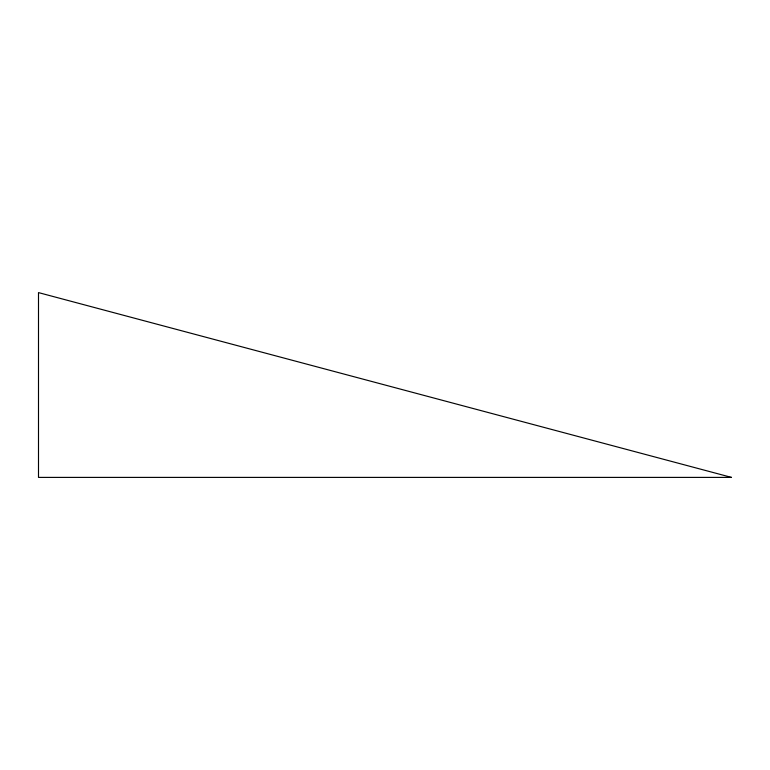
<?xml version="1.0" encoding="UTF-8"?>
<svg xmlns="http://www.w3.org/2000/svg" width="770" height="770" viewBox="0 0 770 770"><rect width="100%" height="100%" fill="white"/><g stroke="black" fill="none" stroke-linecap="round" stroke-linejoin="round"><path stroke-width="1.16" d="M731.5 477.4L38.5 477.4L38.5 292.6L731.5 477.4"/></g></svg>
